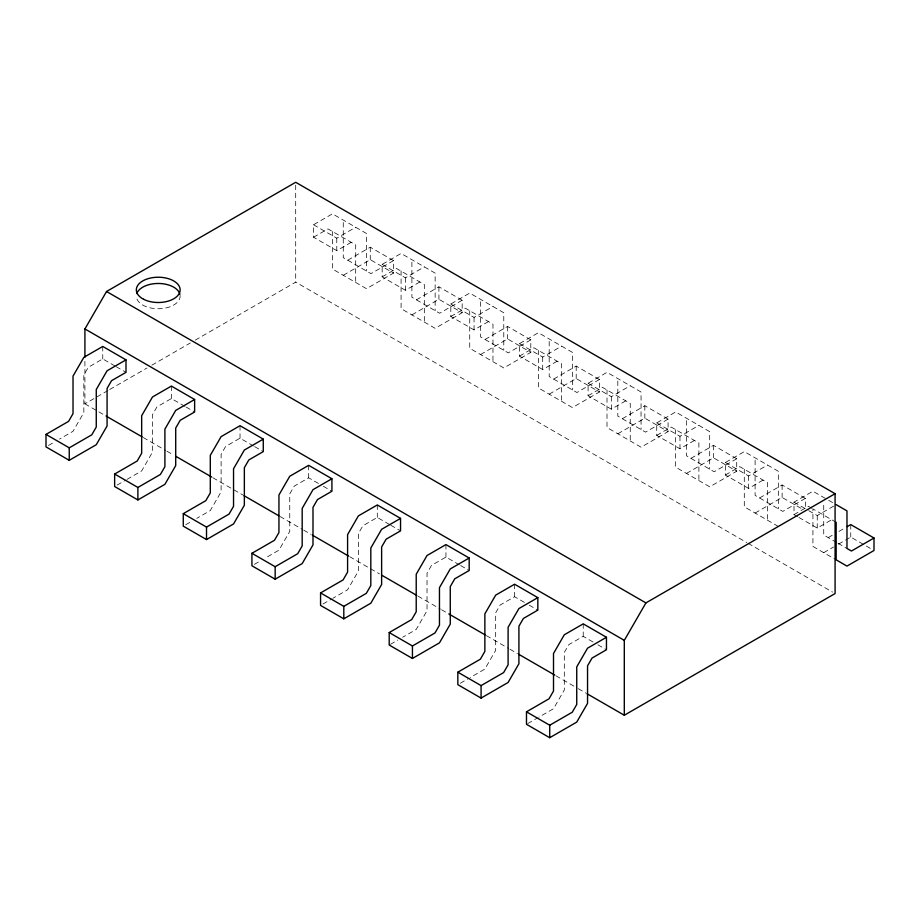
<?xml version="1.0" encoding="UTF-8"?>
<svg xmlns="http://www.w3.org/2000/svg" width="920" height="920" viewBox="0 0 920 920"><rect width="100%" height="100%" fill="white"/><g stroke="black" fill="none" stroke-linecap="round" stroke-linejoin="round"><path stroke-width="0.69" stroke-dasharray="4.6 3.45" d="M351.21 242.316L336.777 250.654L313.536 237.233L313.536 224.756L332.453 213.831L366.493 233.496L366.493 271.043M114.977 365.987L102.752 358.926L88.308 367.264L83.835 375.026L83.835 412.574L73.025 431.296L59.512 439.093M313.536 237.233L327.968 228.896L355.695 244.904L355.695 282.452M313.536 224.756L336.777 238.177L355.695 227.251M84.916 361.376L84.916 403.834L108.468 390.229M109.71 389.516L146.912 368.046M151.869 365.183L190.302 342.987M195.27 340.124L295.699 282.141L746.844 542.604M347.737 260.21L370.277 247.192L393.518 260.613L393.518 273.09L366.493 288.696L332.453 269.031L332.453 231.483M48.461 445.475L54.602 441.933M343.263 275.275L370.277 259.67L393.518 273.09M419.853 281.945L405.409 290.283L382.168 276.862L382.168 264.385L401.085 253.46L435.137 273.125L435.137 310.672M393.518 260.613L370.978 273.631L343.263 257.623L343.263 220.075M184.839 406.329L171.384 398.555L156.952 406.893L152.467 414.655L152.467 452.203L141.668 470.925L126.925 479.435M382.168 276.862L396.612 268.525L424.327 284.533L424.327 322.08M382.168 264.385L405.409 277.805L424.327 266.88M416.38 299.839L438.921 286.821L462.162 300.242L462.162 312.719L435.137 328.325L401.085 308.66L401.085 271.112M117.093 485.104L125.695 480.136M411.895 314.904L438.921 299.299L462.162 312.719M488.497 321.574L474.053 329.912L450.811 316.491L450.811 304.014L469.729 293.089L503.78 312.754L503.78 350.301M462.162 300.242L439.61 313.248L411.895 297.252L411.895 259.704M253.483 445.959L240.028 438.184L225.584 446.522L221.111 454.284L221.111 491.832L210.3 510.554L196.788 518.351M450.811 316.491L465.255 308.154L492.97 324.162L492.97 361.709M450.811 304.014L474.053 317.434L492.97 306.509M485.012 339.468L507.564 326.45L530.805 339.871L530.805 352.348L503.78 367.954L469.729 348.289L469.729 310.741M185.736 524.733L191.877 521.191M480.539 354.534L507.564 338.928L530.805 352.348M557.129 361.203L542.697 369.541L519.455 356.12L519.455 343.643L538.372 332.718L572.412 352.383L572.412 389.93M530.805 339.871L508.254 352.877L480.539 336.881L480.539 299.334M318.458 483.471L308.671 477.813L294.227 486.151L289.754 493.913L289.754 531.461L278.944 550.183L265.431 557.98M519.455 356.12L533.887 347.783L561.614 363.791L561.614 401.338M519.455 343.643L542.697 357.063L561.614 346.138M553.656 379.097L576.196 366.079L599.438 379.5L599.438 391.978L572.412 407.583L538.372 387.918L538.372 350.37M254.38 564.362L260.521 560.82M549.183 394.162L576.196 378.557L599.438 391.978M625.772 400.832L611.328 409.17L588.087 395.749L588.087 383.272L607.005 372.347L641.056 392.012L641.056 429.559M599.438 379.5L576.897 392.506L549.183 376.51L549.183 338.962M389.539 524.503L377.303 517.442L362.871 525.78L358.386 533.542L358.386 571.09L347.587 589.812L332.844 598.322M588.087 395.749L602.531 387.412L630.246 403.42L630.246 440.967M588.087 383.272L611.328 396.692L630.246 385.767M622.299 418.726L644.839 405.709L668.081 419.129L668.081 431.606L641.056 447.212L607.005 427.547L607.005 389.999M323.012 603.991L331.614 599.023M617.814 433.791L644.839 418.186L668.081 431.606M694.416 440.461L679.972 448.799L656.731 435.378L656.731 422.901L675.648 411.976L709.699 431.641L709.699 469.188M668.081 419.129L645.529 432.135L617.814 416.139L617.814 378.591M459.402 564.846L445.947 557.072L431.503 565.409L427.029 573.172L427.029 610.719L416.219 629.441L402.707 637.238M656.731 435.378L671.174 427.041L698.889 443.049L698.889 480.596M656.731 422.901L679.972 436.322L698.889 425.397M690.931 458.355L713.483 445.337L736.724 458.758L736.724 471.235L709.699 486.841L675.648 467.176L675.648 429.628M390.425 644.333L397.796 640.078M686.458 473.421L713.483 457.815L736.724 471.235M763.048 480.091L748.615 488.428L725.374 475.007L725.374 462.53L744.291 451.605L778.331 471.27L778.331 508.817M736.724 458.758L714.173 471.764L686.458 455.768L686.458 418.22M524.377 602.358L514.591 596.7L500.147 605.038L495.673 612.8L495.673 650.348L484.863 669.07L470.12 677.58M725.374 475.007L739.806 466.67L767.533 482.678L767.533 520.226M725.374 462.53L748.615 475.95L767.533 465.025M759.575 497.984L782.115 484.966L805.356 498.375L805.356 508.093M460.299 683.249L468.889 678.281M755.101 513.049L782.115 497.444L802.918 509.45M797.674 516.752L794.006 514.636L794.006 502.159L812.923 491.234L827.609 499.709M805.356 498.375L782.817 511.393L755.101 495.397L755.101 457.849M593.009 641.987L583.222 636.33L568.79 644.667L564.305 652.418L564.305 689.977L553.506 708.699L538.764 717.209M794.006 514.636L808.45 506.299L812.119 508.415M808.692 510.634L817.247 515.568L833.807 506.023M798.905 517.466L817.247 528.057L831.692 519.719M828.218 537.613L834.152 534.186M838.89 531.438L844.824 528.022M527.7 723.591L537.533 717.91M823.733 552.678L833.566 546.997M838.476 544.168L850.758 537.073L871.55 549.079M828.632 500.296L836.165 504.654M836.165 522.307L812.923 508.886L812.923 546.434L836.165 559.854M794.006 502.159L807.461 509.921M836.774 542.547L823.733 535.026L823.733 503.033M837.994 543.26L846.975 548.447M778.331 526.47L744.291 506.805L744.291 469.257M748.086 543.329L832.6 592.112M116.207 366.7L125.994 372.347M186.07 407.031L194.626 411.976M254.702 446.66L263.269 451.605M323.346 486.289L331.913 491.234M390.758 525.216L400.545 530.863M460.621 565.547L469.188 570.492M529.264 605.176L537.832 610.121M597.908 644.805L606.464 649.75M84.916 403.834L104.799 415.311M143.324 437.563L165.703 450.478M166.945 451.191L173.155 454.779M212.922 477.744L242.753 494.96M280.036 516.488L302.404 529.403M303.657 530.127L311.109 534.428M349.634 556.669L379.466 573.896M417.99 596.137L440.369 609.051M441.611 609.764L449.063 614.077M486.346 635.605L508.714 648.519M509.967 649.232L517.419 653.533M555.944 675.786L577.07 687.976M578.323 688.7L585.775 693.001M850.758 524.596L850.758 537.073M817.247 515.568L817.247 528.057M782.115 484.966L782.115 497.444M748.615 475.95L748.615 488.428M713.483 445.337L713.483 457.815M679.972 436.322L679.972 448.799M644.839 405.709L644.839 418.186M611.328 396.692L611.328 409.17M583.222 623.852L583.222 636.33M576.196 366.079L576.196 378.557M542.697 357.063L542.697 369.541M514.591 584.223L514.591 596.7M507.564 326.45L507.564 338.928M474.053 317.434L474.053 329.912M445.947 544.594L445.947 557.072M438.921 286.821L438.921 299.299M405.409 277.805L405.409 290.283M377.303 504.965L377.303 517.442M370.277 247.192L370.277 259.67M336.777 238.177L336.777 250.654M308.671 465.336L308.671 477.813M295.699 185.138L295.699 282.141M240.028 425.707L240.028 438.184M171.384 386.078L171.384 398.555M102.752 346.449L102.752 358.926M180.09 295.389A21.896 12.638 0 0 1 159.482 308.729A21.896 12.638 0 0 1 136.367 296.827"/><path stroke-width="1.38" d="M84.916 357.202L84.916 328.946L106.536 291.502L295.699 182.286L835.084 493.695L835.084 593.549L624.3 715.242L587.017 693.726M624.3 715.242L624.3 640.355L645.92 602.91L835.084 493.695M125.994 359.869L107.076 370.783L96.266 389.505L96.266 427.064L91.781 434.815L69.242 447.833L46 434.412L46 446.89L69.242 460.31L96.266 444.716L107.076 425.983L107.076 388.435L111.55 380.684L125.994 372.347L125.994 359.869L102.752 346.449L83.835 357.374L73.025 376.096L73.025 413.643L68.551 421.394L46 434.412M194.626 399.498L175.708 410.412L164.898 429.134L164.898 466.693L160.425 474.444L137.885 487.462L114.643 474.041L114.643 486.519L137.885 499.94L164.898 484.334L175.708 465.612L175.708 428.065L180.193 420.313L194.626 411.976L194.626 399.498L171.384 386.078L152.467 397.003L141.668 415.725L141.668 453.272L137.184 461.023L114.643 474.041M263.269 439.127L244.352 450.041L233.542 468.763L233.542 506.322L229.068 514.073L206.517 527.091L183.275 513.67L183.275 526.148L206.517 539.568L233.542 523.963L244.352 505.241L244.352 467.693L248.825 459.942L263.269 451.605L263.269 439.127L240.028 425.707L221.111 436.632L210.3 455.354L210.3 492.901L205.827 500.652L183.275 513.67M331.913 478.756L312.995 489.67L302.185 508.392L302.185 545.951L297.7 553.702L275.161 566.72L251.919 553.299L251.919 565.777L275.161 579.197L302.185 563.592L312.995 544.87L312.995 507.322L317.469 499.572L331.913 491.234L331.913 478.756L308.671 465.336L289.754 476.261L278.944 494.983L278.944 532.53L274.47 540.281L251.919 553.299M400.545 518.385L381.627 529.299L370.817 548.021L370.817 585.568L366.344 593.331L343.804 606.349L320.562 592.928L320.562 605.406L343.804 618.827L370.817 603.221L381.627 584.499L381.627 546.952L386.112 539.2L400.545 530.863L400.545 518.385L377.303 504.965L358.386 515.89L347.587 534.612L347.587 572.159L343.103 579.91L320.562 592.928M469.188 558.014L450.271 568.928L439.461 587.65L439.461 625.197L434.987 632.96L412.436 645.978L389.195 632.557L389.195 645.035L412.436 658.456L439.461 642.85L450.271 624.128L450.271 586.58L454.744 578.829L469.188 570.492L469.188 558.014L445.947 544.594L427.029 555.519L416.219 574.241L416.219 611.788L411.746 619.539L389.195 632.557M537.832 597.644L518.914 608.557L508.104 627.279L508.104 664.827L503.619 672.589L481.079 685.607L457.838 672.186L457.838 684.664L481.079 698.084L508.104 682.479L518.914 663.757L518.914 626.209L523.388 618.458L537.832 610.121L537.832 597.644L514.591 584.223L495.673 595.148L484.863 613.87L484.863 651.418L480.389 659.168L457.838 672.186M606.464 637.272L587.547 648.186L576.736 666.908L576.736 704.456L572.263 712.218L549.723 725.236L526.481 711.815L526.481 724.293L549.723 737.713L576.736 722.108L587.547 703.386L587.547 665.838L592.031 658.087L606.464 649.75L606.464 637.272L583.222 623.852L564.305 634.777L553.506 653.499L553.506 691.046L549.021 698.797L526.481 711.815M847.205 526.642L850.758 524.596L874 538.004L874 550.493L846.975 566.099L836.165 559.854L836.165 522.307M874 538.004L851.448 551.022L846.975 548.447L846.975 510.887L836.165 504.654M106.536 291.502L645.92 602.91M84.916 328.946L624.3 640.355M106.041 416.035L142.082 436.839M175.639 456.216L211.68 477.02M243.995 495.684L278.794 515.775M312.351 535.141L348.392 555.956M381.949 575.322L416.748 595.412M449.063 614.077L485.104 634.88M518.661 654.258L554.702 675.061M549.723 725.236L549.723 737.713M481.079 685.607L481.079 698.084M412.436 645.978L412.436 658.456M343.804 606.349L343.804 618.827M275.161 566.72L275.161 579.197M206.517 527.091L206.517 539.568M137.885 487.462L137.885 499.94M69.242 447.833L69.242 460.31M136.792 293.537A21.896 12.638 0 0 1 158.884 283.475A21.896 12.638 0 0 1 179.906 294.285M143.658 299.299A21.896 12.638 0 0 0 179.676 292.433A21.896 12.638 0 0 0 151.363 277.863A21.896 12.638 0 0 0 143.658 299.299"/></g></svg>
